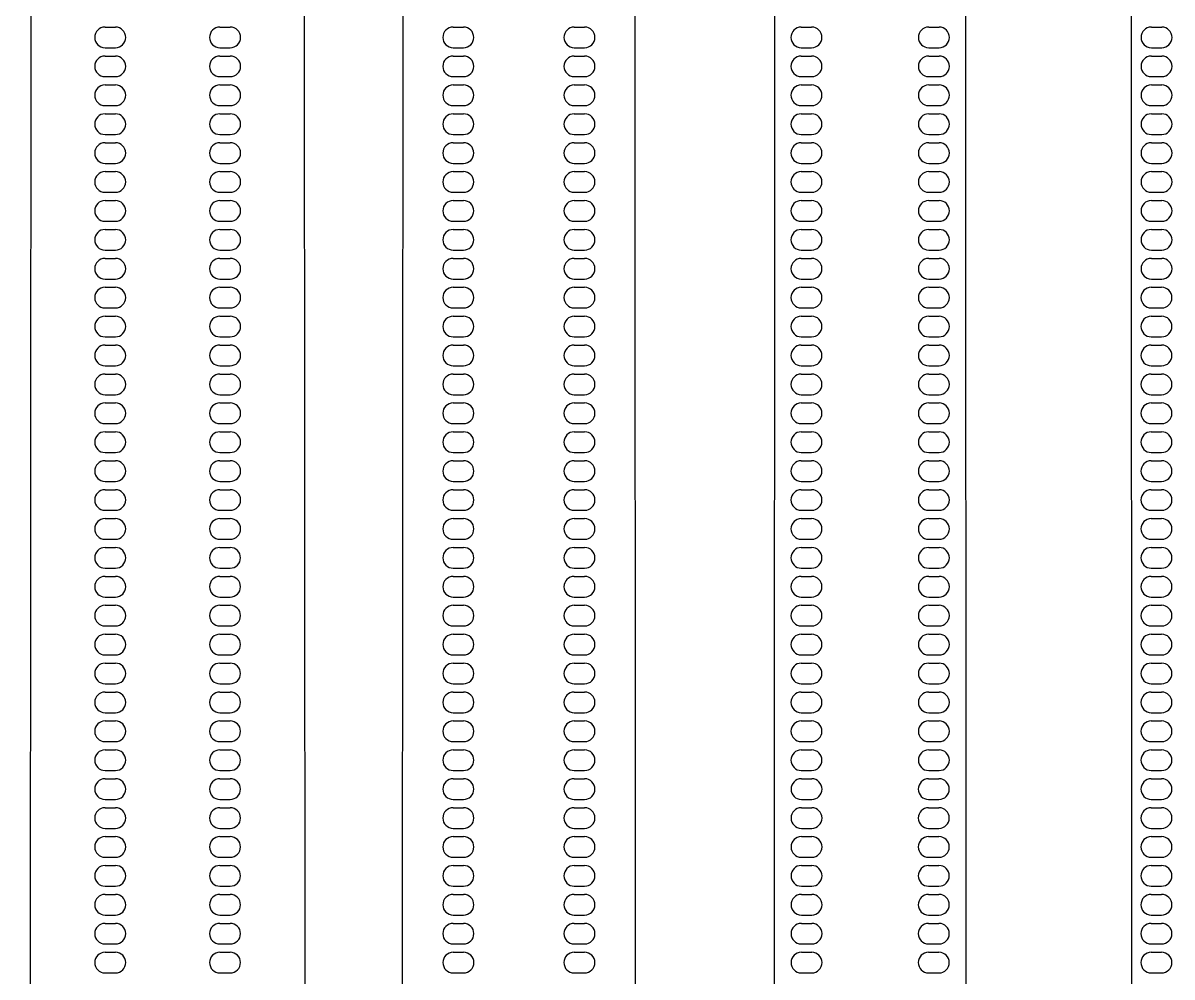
# Model space of a CAD drawing. Header units: millimetres. Extents: x -12.5 to 12.5, y -37.5 to 37.5.
# Drawn here: x -2.9 to -0.12, y 9.405 to 11.715 of the extents above; entities that cross this region are included whole.
import ezdxf

# ---------------------------------------------------------------- set-up
doc = ezdxf.new("R2010")
doc.units = ezdxf.units.MM

msp = doc.modelspace()

# ---------------------------------------------------------------- linework, layer by layer
at = {"color": 7, "linetype": 'Continuous'}
for p, q in [((-2.875, 24), (-2.9, -25)), ((-2.2, -25), (-2.225, 24)), ((-1.975, 24), (-2, -25)), ((-1.4, -25), (-1.425, 24)), ((-1.075, 24), (-1.1, -25)), ((-0.6, -25), (-0.625, 24)), ((-0.225, 24), (-0.2059, -13.45)), ((-2.7015, 11.705), (-2.6765, 11.705)), ((-2.4235, 11.705), (-2.3985, 11.705)), ((-1.8591, 11.705), (-1.8341, 11.705)), ((-1.5659, 11.705), (-1.5409, 11.705)), ((-1.0167, 11.705), (-0.9917, 11.705)), ((-0.7083, 11.705), (-0.6833, 11.705)), ((-0.1696, 11.705), (-0.1446, 11.705)), ((-2.7015, 11.655), (-2.6765, 11.655)), ((-2.4235, 11.655), (-2.3985, 11.655)), ((-1.8591, 11.655), (-1.8341, 11.655)), ((-1.5659, 11.655), (-1.5409, 11.655)), ((-1.0167, 11.655), (-0.9917, 11.655)), ((-0.7083, 11.655), (-0.6833, 11.655)), ((-0.1696, 11.655), (-0.1446, 11.655)), ((-2.7015, 11.635), (-2.6765, 11.635)), ((-2.4235, 11.635), (-2.3985, 11.635)), ((-1.8591, 11.635), (-1.8341, 11.635)), ((-1.5659, 11.635), (-1.5409, 11.635)), ((-1.0167, 11.635), (-0.9917, 11.635)), ((-0.7083, 11.635), (-0.6833, 11.635)), ((-0.1696, 11.635), (-0.1446, 11.635)), ((-2.7015, 11.585), (-2.6765, 11.585)), ((-2.4235, 11.585), (-2.3985, 11.585)), ((-1.8591, 11.585), (-1.8341, 11.585)), ((-1.5659, 11.585), (-1.5409, 11.585)), ((-1.0167, 11.585), (-0.9917, 11.585)), ((-0.7083, 11.585), (-0.6833, 11.585)), ((-0.1696, 11.585), (-0.1446, 11.585)), ((-2.7015, 11.565), (-2.6765, 11.565)), ((-2.4235, 11.565), (-2.3985, 11.565)), ((-1.8591, 11.565), (-1.8341, 11.565)), ((-1.5659, 11.565), (-1.5409, 11.565)), ((-1.0167, 11.565), (-0.9917, 11.565)), ((-0.7083, 11.565), (-0.6833, 11.565)), ((-0.1696, 11.565), (-0.1446, 11.565)), ((-2.7015, 11.515), (-2.6765, 11.515)), ((-2.4235, 11.515), (-2.3985, 11.515)), ((-1.8591, 11.515), (-1.8341, 11.515)), ((-1.5659, 11.515), (-1.5409, 11.515)), ((-1.0167, 11.515), (-0.9917, 11.515)), ((-0.7083, 11.515), (-0.6833, 11.515)), ((-0.1696, 11.515), (-0.1446, 11.515)), ((-2.7015, 11.495), (-2.6765, 11.495)), ((-2.4235, 11.495), (-2.3985, 11.495)), ((-1.8591, 11.495), (-1.8341, 11.495)), ((-1.5659, 11.495), (-1.5409, 11.495)), ((-1.0167, 11.495), (-0.9917, 11.495)), ((-0.7083, 11.495), (-0.6833, 11.495)), ((-0.1696, 11.495), (-0.1446, 11.495)), ((-2.7015, 11.445), (-2.6765, 11.445)), ((-2.4235, 11.445), (-2.3985, 11.445)), ((-1.8591, 11.445), (-1.8341, 11.445)), ((-1.5659, 11.445), (-1.5409, 11.445)), ((-1.0167, 11.445), (-0.9917, 11.445)), ((-0.7083, 11.445), (-0.6833, 11.445)), ((-0.1696, 11.445), (-0.1446, 11.445)), ((-2.7015, 11.425), (-2.6765, 11.425)), ((-2.4235, 11.425), (-2.3985, 11.425)), ((-1.8591, 11.425), (-1.8341, 11.425)), ((-1.5659, 11.425), (-1.5409, 11.425)), ((-1.0167, 11.425), (-0.9917, 11.425)), ((-0.7083, 11.425), (-0.6833, 11.425)), ((-0.1696, 11.425), (-0.1446, 11.425)), ((-2.7015, 11.375), (-2.6765, 11.375)), ((-2.4235, 11.375), (-2.3985, 11.375)), ((-1.8591, 11.375), (-1.8341, 11.375)), ((-1.5659, 11.375), (-1.5409, 11.375)), ((-1.0167, 11.375), (-0.9917, 11.375)), ((-0.7083, 11.375), (-0.6833, 11.375)), ((-0.1696, 11.375), (-0.1446, 11.375)), ((-2.7015, 11.355), (-2.6765, 11.355)), ((-2.4235, 11.355), (-2.3985, 11.355)), ((-1.8591, 11.355), (-1.8341, 11.355)), ((-1.5659, 11.355), (-1.5409, 11.355)), ((-1.0167, 11.355), (-0.9917, 11.355)), ((-0.7083, 11.355), (-0.6833, 11.355)), ((-0.1696, 11.355), (-0.1446, 11.355)), ((-2.7015, 11.305), (-2.6765, 11.305)), ((-2.4235, 11.305), (-2.3985, 11.305)), ((-1.8591, 11.305), (-1.8341, 11.305)), ((-1.5659, 11.305), (-1.5409, 11.305)), ((-1.0167, 11.305), (-0.9917, 11.305)), ((-0.7083, 11.305), (-0.6833, 11.305)), ((-0.1696, 11.305), (-0.1446, 11.305)), ((-2.7015, 11.285), (-2.6765, 11.285)), ((-2.4235, 11.285), (-2.3985, 11.285)), ((-1.8591, 11.285), (-1.8341, 11.285)), ((-1.5659, 11.285), (-1.5409, 11.285)), ((-1.0167, 11.285), (-0.9917, 11.285)), ((-0.7083, 11.285), (-0.6833, 11.285)), ((-0.1696, 11.285), (-0.1446, 11.285)), ((-2.7015, 11.235), (-2.6765, 11.235)), ((-2.4235, 11.235), (-2.3985, 11.235)), ((-1.8591, 11.235), (-1.8341, 11.235)), ((-1.5659, 11.235), (-1.5409, 11.235)), ((-1.0167, 11.235), (-0.9917, 11.235)), ((-0.7083, 11.235), (-0.6833, 11.235)), ((-0.1696, 11.235), (-0.1446, 11.235)), ((-2.7015, 11.215), (-2.6765, 11.215)), ((-2.4235, 11.215), (-2.3985, 11.215)), ((-1.8591, 11.215), (-1.8341, 11.215)), ((-1.5659, 11.215), (-1.5409, 11.215)), ((-1.0167, 11.215), (-0.9917, 11.215)), ((-0.7083, 11.215), (-0.6833, 11.215)), ((-0.1696, 11.215), (-0.1446, 11.215)), ((-2.7015, 11.165), (-2.6765, 11.165)), ((-2.4235, 11.165), (-2.3985, 11.165)), ((-1.8591, 11.165), (-1.8341, 11.165)), ((-1.5659, 11.165), (-1.5409, 11.165)), ((-1.0167, 11.165), (-0.9917, 11.165)), ((-0.7083, 11.165), (-0.6833, 11.165)), ((-0.1696, 11.165), (-0.1446, 11.165)), ((-2.7015, 11.145), (-2.6765, 11.145)), ((-2.4235, 11.145), (-2.3985, 11.145)), ((-1.8591, 11.145), (-1.8341, 11.145)), ((-1.5659, 11.145), (-1.5409, 11.145)), ((-1.0166, 11.145), (-0.9916, 11.145)), ((-0.7084, 11.145), (-0.6834, 11.145)), ((-0.1696, 11.145), (-0.1446, 11.145)), ((-2.7015, 11.095), (-2.6765, 11.095)), ((-2.4235, 11.095), (-2.3985, 11.095)), ((-1.8591, 11.095), (-1.8341, 11.095)), ((-1.5659, 11.095), (-1.5409, 11.095)), ((-1.0166, 11.095), (-0.9916, 11.095)), ((-0.7084, 11.095), (-0.6834, 11.095)), ((-0.1696, 11.095), (-0.1446, 11.095)), ((-2.7015, 11.075), (-2.6765, 11.075)), ((-2.4235, 11.075), (-2.3985, 11.075)), ((-1.8591, 11.075), (-1.8341, 11.075)), ((-1.5659, 11.075), (-1.5409, 11.075)), ((-1.0166, 11.075), (-0.9916, 11.075)), ((-0.7084, 11.075), (-0.6834, 11.075)), ((-0.1697, 11.075), (-0.1447, 11.075)), ((-2.7015, 11.025), (-2.6765, 11.025)), ((-2.4235, 11.025), (-2.3985, 11.025)), ((-1.8591, 11.025), (-1.8341, 11.025)), ((-1.5659, 11.025), (-1.5409, 11.025)), ((-1.0166, 11.025), (-0.9916, 11.025)), ((-0.7084, 11.025), (-0.6834, 11.025)), ((-0.1697, 11.025), (-0.1447, 11.025)), ((-2.7015, 11.005), (-2.6765, 11.005)), ((-2.4235, 11.005), (-2.3985, 11.005)), ((-1.8591, 11.005), (-1.8341, 11.005)), ((-1.5659, 11.005), (-1.5409, 11.005)), ((-1.0166, 11.005), (-0.9916, 11.005)), ((-0.7084, 11.005), (-0.6834, 11.005)), ((-0.1697, 11.005), (-0.1447, 11.005)), ((-2.7015, 10.955), (-2.6765, 10.955)), ((-2.4235, 10.955), (-2.3985, 10.955)), ((-1.8591, 10.955), (-1.8341, 10.955)), ((-1.5659, 10.955), (-1.5409, 10.955)), ((-1.0166, 10.955), (-0.9916, 10.955)), ((-0.7084, 10.955), (-0.6834, 10.955)), ((-0.1697, 10.955), (-0.1447, 10.955)), ((-2.7015, 10.935), (-2.6765, 10.935)), ((-2.4235, 10.935), (-2.3985, 10.935)), ((-1.8591, 10.935), (-1.8341, 10.935)), ((-1.5659, 10.935), (-1.5409, 10.935)), ((-1.0166, 10.935), (-0.9916, 10.935)), ((-0.7084, 10.935), (-0.6834, 10.935)), ((-0.1697, 10.935), (-0.1447, 10.935)), ((-2.7015, 10.885), (-2.6765, 10.885)), ((-2.4235, 10.885), (-2.3985, 10.885)), ((-1.8591, 10.885), (-1.8341, 10.885)), ((-1.5659, 10.885), (-1.5409, 10.885)), ((-1.0166, 10.885), (-0.9916, 10.885)), ((-0.7084, 10.885), (-0.6834, 10.885)), ((-0.1697, 10.885), (-0.1447, 10.885)), ((-2.7015, 10.865), (-2.6765, 10.865)), ((-2.4235, 10.865), (-2.3985, 10.865)), ((-1.8591, 10.865), (-1.8341, 10.865)), ((-1.5659, 10.865), (-1.5409, 10.865)), ((-1.0166, 10.865), (-0.9916, 10.865)), ((-0.7084, 10.865), (-0.6834, 10.865)), ((-0.1697, 10.865), (-0.1447, 10.865)), ((-2.7015, 10.815), (-2.6765, 10.815)), ((-2.7015, 10.795), (-2.6765, 10.795)), ((-2.4235, 10.815), (-2.3985, 10.815)), ((-2.4235, 10.795), (-2.3985, 10.795)), ((-1.8591, 10.815), (-1.8341, 10.815)), ((-1.859, 10.795), (-1.834, 10.795)), ((-1.566, 10.795), (-1.541, 10.795)), ((-1.5659, 10.815), (-1.5409, 10.815)), ((-1.0166, 10.815), (-0.9916, 10.815)), ((-1.0166, 10.795), (-0.9916, 10.795)), ((-0.7084, 10.815), (-0.6834, 10.815)), ((-0.7084, 10.795), (-0.6834, 10.795)), ((-0.1697, 10.815), (-0.1447, 10.815)), ((-0.1697, 10.795), (-0.1447, 10.795)), ((-2.7015, 10.745), (-2.6765, 10.745)), ((-2.4235, 10.745), (-2.3985, 10.745)), ((-1.859, 10.745), (-1.834, 10.745)), ((-1.566, 10.745), (-1.541, 10.745)), ((-1.0166, 10.745), (-0.9916, 10.745)), ((-0.7084, 10.745), (-0.6834, 10.745)), ((-0.1697, 10.745), (-0.1447, 10.745)), ((-2.7015, 10.725), (-2.6765, 10.725)), ((-2.4235, 10.725), (-2.3985, 10.725)), ((-1.859, 10.725), (-1.834, 10.725)), ((-1.566, 10.725), (-1.541, 10.725)), ((-1.0166, 10.725), (-0.9916, 10.725)), ((-0.7084, 10.725), (-0.6834, 10.725)), ((-0.1697, 10.725), (-0.1447, 10.725)), ((-2.7015, 10.675), (-2.6765, 10.675)), ((-2.7015, 10.655), (-2.6765, 10.655)), ((-2.4235, 10.675), (-2.3985, 10.675)), ((-2.4235, 10.655), (-2.3985, 10.655)), ((-1.859, 10.675), (-1.834, 10.675)), ((-1.859, 10.655), (-1.834, 10.655)), ((-1.566, 10.675), (-1.541, 10.675)), ((-1.566, 10.655), (-1.541, 10.655)), ((-1.0166, 10.675), (-0.9916, 10.675)), ((-1.0166, 10.655), (-0.9916, 10.655)), ((-0.7084, 10.675), (-0.6834, 10.675)), ((-0.7084, 10.655), (-0.6834, 10.655)), ((-0.1697, 10.675), (-0.1447, 10.675)), ((-0.1697, 10.655), (-0.1447, 10.655)), ((-2.7015, 10.605), (-2.6765, 10.605)), ((-2.4235, 10.605), (-2.3985, 10.605)), ((-1.859, 10.605), (-1.834, 10.605)), ((-1.566, 10.605), (-1.541, 10.605)), ((-1.0166, 10.605), (-0.9916, 10.605)), ((-0.7084, 10.605), (-0.6834, 10.605)), ((-0.1697, 10.605), (-0.1447, 10.605)), ((-2.7015, 10.585), (-2.6765, 10.585)), ((-2.4235, 10.585), (-2.3985, 10.585)), ((-1.859, 10.585), (-1.834, 10.585)), ((-1.566, 10.585), (-1.541, 10.585)), ((-1.0166, 10.585), (-0.9916, 10.585)), ((-0.7084, 10.585), (-0.6834, 10.585)), ((-0.1697, 10.585), (-0.1447, 10.585)), ((-2.7015, 10.535), (-2.6765, 10.535)), ((-2.7015, 10.515), (-2.6765, 10.515)), ((-2.4235, 10.535), (-2.3985, 10.535)), ((-2.4235, 10.515), (-2.3985, 10.515)), ((-1.859, 10.535), (-1.834, 10.535)), ((-1.859, 10.515), (-1.834, 10.515)), ((-1.566, 10.535), (-1.541, 10.535)), ((-1.566, 10.515), (-1.541, 10.515)), ((-1.0166, 10.535), (-0.9916, 10.535)), ((-1.0166, 10.515), (-0.9916, 10.515)), ((-0.7084, 10.535), (-0.6834, 10.535)), ((-0.7084, 10.515), (-0.6834, 10.515)), ((-0.1697, 10.535), (-0.1447, 10.535)), ((-0.1697, 10.515), (-0.1447, 10.515)), ((-2.7015, 10.465), (-2.6765, 10.465)), ((-2.4235, 10.465), (-2.3985, 10.465)), ((-1.859, 10.465), (-1.834, 10.465)), ((-1.566, 10.465), (-1.541, 10.465)), ((-1.0166, 10.465), (-0.9916, 10.465)), ((-0.7084, 10.465), (-0.6834, 10.465)), ((-0.1697, 10.465), (-0.1447, 10.465)), ((-2.7014, 10.445), (-2.6764, 10.445)), ((-2.4236, 10.445), (-2.3986, 10.445)), ((-1.859, 10.445), (-1.834, 10.445)), ((-1.566, 10.445), (-1.541, 10.445)), ((-1.0166, 10.445), (-0.9916, 10.445)), ((-0.7084, 10.445), (-0.6834, 10.445)), ((-0.1697, 10.445), (-0.1447, 10.445)), ((-2.7014, 10.395), (-2.6764, 10.395)), ((-2.7014, 10.375), (-2.6764, 10.375)), ((-2.4236, 10.395), (-2.3986, 10.395)), ((-2.4236, 10.375), (-2.3986, 10.375)), ((-1.859, 10.395), (-1.834, 10.395)), ((-1.859, 10.375), (-1.834, 10.375)), ((-1.566, 10.395), (-1.541, 10.395)), ((-1.566, 10.375), (-1.541, 10.375)), ((-1.0166, 10.395), (-0.9916, 10.395)), ((-1.0166, 10.375), (-0.9916, 10.375)), ((-0.7084, 10.395), (-0.6834, 10.395)), ((-0.7084, 10.375), (-0.6834, 10.375)), ((-0.1698, 10.375), (-0.1448, 10.375)), ((-0.1697, 10.395), (-0.1447, 10.395)), ((-2.7014, 10.325), (-2.6764, 10.325)), ((-2.4236, 10.325), (-2.3986, 10.325)), ((-1.859, 10.325), (-1.834, 10.325)), ((-1.566, 10.325), (-1.541, 10.325)), ((-1.0166, 10.325), (-0.9916, 10.325)), ((-0.7084, 10.325), (-0.6834, 10.325)), ((-0.1698, 10.325), (-0.1448, 10.325)), ((-2.7014, 10.305), (-2.6764, 10.305)), ((-2.4236, 10.305), (-2.3986, 10.305)), ((-1.859, 10.305), (-1.834, 10.305)), ((-1.566, 10.305), (-1.541, 10.305)), ((-1.0166, 10.305), (-0.9916, 10.305)), ((-0.7084, 10.305), (-0.6834, 10.305)), ((-0.1698, 10.305), (-0.1448, 10.305)), ((-2.7014, 10.255), (-2.6764, 10.255)), ((-2.7014, 10.235), (-2.6764, 10.235)), ((-2.4236, 10.255), (-2.3986, 10.255)), ((-2.4236, 10.235), (-2.3986, 10.235)), ((-1.859, 10.255), (-1.834, 10.255)), ((-1.859, 10.235), (-1.834, 10.235)), ((-1.566, 10.255), (-1.541, 10.255)), ((-1.566, 10.235), (-1.541, 10.235)), ((-1.0166, 10.255), (-0.9916, 10.255)), ((-1.0166, 10.235), (-0.9916, 10.235)), ((-0.7084, 10.255), (-0.6834, 10.255)), ((-0.7084, 10.235), (-0.6834, 10.235)), ((-0.1698, 10.255), (-0.1448, 10.255)), ((-0.1698, 10.235), (-0.1448, 10.235)), ((-2.7014, 10.185), (-2.6764, 10.185)), ((-2.4236, 10.185), (-2.3986, 10.185)), ((-1.859, 10.185), (-1.834, 10.185)), ((-1.566, 10.185), (-1.541, 10.185)), ((-1.0166, 10.185), (-0.9916, 10.185)), ((-0.7084, 10.185), (-0.6834, 10.185)), ((-0.1698, 10.185), (-0.1448, 10.185)), ((-2.7014, 10.165), (-2.6764, 10.165)), ((-2.4236, 10.165), (-2.3986, 10.165)), ((-1.859, 10.165), (-1.834, 10.165)), ((-1.566, 10.165), (-1.541, 10.165)), ((-1.0166, 10.165), (-0.9916, 10.165)), ((-0.7084, 10.165), (-0.6834, 10.165)), ((-0.1698, 10.165), (-0.1448, 10.165)), ((-2.7014, 10.115), (-2.6764, 10.115)), ((-2.7014, 10.095), (-2.6764, 10.095)), ((-2.4236, 10.115), (-2.3986, 10.115)), ((-2.4236, 10.095), (-2.3986, 10.095)), ((-1.859, 10.115), (-1.834, 10.115)), ((-1.859, 10.095), (-1.834, 10.095)), ((-1.566, 10.115), (-1.541, 10.115)), ((-1.566, 10.095), (-1.541, 10.095)), ((-1.0166, 10.115), (-0.9916, 10.115)), ((-1.0166, 10.095), (-0.9916, 10.095)), ((-0.7084, 10.115), (-0.6834, 10.115)), ((-0.7084, 10.095), (-0.6834, 10.095)), ((-0.1698, 10.115), (-0.1448, 10.115)), ((-0.1698, 10.095), (-0.1448, 10.095)), ((-2.7014, 10.045), (-2.6764, 10.045)), ((-2.4236, 10.045), (-2.3986, 10.045)), ((-1.859, 10.045), (-1.834, 10.045)), ((-1.566, 10.045), (-1.541, 10.045)), ((-1.0166, 10.045), (-0.9916, 10.045)), ((-0.7084, 10.045), (-0.6834, 10.045)), ((-0.1698, 10.045), (-0.1448, 10.045)), ((-2.7014, 10.025), (-2.6764, 10.025)), ((-2.4236, 10.025), (-2.3986, 10.025)), ((-1.859, 10.025), (-1.834, 10.025)), ((-1.566, 10.025), (-1.541, 10.025)), ((-1.0166, 10.025), (-0.9916, 10.025)), ((-0.7084, 10.025), (-0.6834, 10.025)), ((-0.1698, 10.025), (-0.1448, 10.025)), ((-2.7014, 9.975), (-2.6764, 9.975)), ((-2.7014, 9.955), (-2.6764, 9.955)), ((-2.4236, 9.975), (-2.3986, 9.975)), ((-2.4236, 9.955), (-2.3986, 9.955)), ((-1.859, 9.975), (-1.834, 9.975)), ((-1.859, 9.955), (-1.834, 9.955)), ((-1.566, 9.975), (-1.541, 9.975)), ((-1.566, 9.955), (-1.541, 9.955)), ((-1.0166, 9.975), (-0.9916, 9.975)), ((-1.0166, 9.955), (-0.9916, 9.955)), ((-0.7084, 9.975), (-0.6834, 9.975)), ((-0.7084, 9.955), (-0.6834, 9.955)), ((-0.1698, 9.975), (-0.1448, 9.975)), ((-0.1698, 9.955), (-0.1448, 9.955)), ((-2.7014, 9.905), (-2.6764, 9.905)), ((-2.4236, 9.905), (-2.3986, 9.905)), ((-1.859, 9.905), (-1.834, 9.905)), ((-1.566, 9.905), (-1.541, 9.905)), ((-1.0166, 9.905), (-0.9916, 9.905)), ((-0.7084, 9.905), (-0.6834, 9.905)), ((-0.1698, 9.905), (-0.1448, 9.905)), ((-2.7014, 9.885), (-2.6764, 9.885)), ((-2.4236, 9.885), (-2.3986, 9.885)), ((-1.859, 9.885), (-1.834, 9.885)), ((-1.566, 9.885), (-1.541, 9.885)), ((-1.0165, 9.885), (-0.9915, 9.885)), ((-0.7085, 9.885), (-0.6835, 9.885)), ((-0.1698, 9.885), (-0.1448, 9.885)), ((-2.7014, 9.835), (-2.6764, 9.835)), ((-2.7014, 9.815), (-2.6764, 9.815)), ((-2.4236, 9.835), (-2.3986, 9.835)), ((-2.4236, 9.815), (-2.3986, 9.815)), ((-1.859, 9.835), (-1.834, 9.835)), ((-1.859, 9.815), (-1.834, 9.815)), ((-1.566, 9.835), (-1.541, 9.835)), ((-1.566, 9.815), (-1.541, 9.815)), ((-1.0165, 9.835), (-0.9915, 9.835)), ((-1.0165, 9.815), (-0.9915, 9.815)), ((-0.7085, 9.835), (-0.6835, 9.835)), ((-0.7085, 9.815), (-0.6835, 9.815)), ((-0.1698, 9.835), (-0.1448, 9.835)), ((-0.1698, 9.815), (-0.1448, 9.815)), ((-2.7014, 9.765), (-2.6764, 9.765)), ((-2.4236, 9.765), (-2.3986, 9.765)), ((-1.859, 9.765), (-1.834, 9.765)), ((-1.566, 9.765), (-1.541, 9.765)), ((-1.0165, 9.765), (-0.9915, 9.765)), ((-0.7085, 9.765), (-0.6835, 9.765)), ((-0.1698, 9.765), (-0.1448, 9.765)), ((-2.7014, 9.745), (-2.6764, 9.745)), ((-2.4236, 9.745), (-2.3986, 9.745)), ((-1.859, 9.745), (-1.834, 9.745)), ((-1.566, 9.745), (-1.541, 9.745)), ((-1.0165, 9.745), (-0.9915, 9.745)), ((-0.7085, 9.745), (-0.6835, 9.745)), ((-0.1698, 9.745), (-0.1448, 9.745)), ((-2.7014, 9.695), (-2.6764, 9.695)), ((-2.4236, 9.695), (-2.3986, 9.695)), ((-1.859, 9.695), (-1.834, 9.695)), ((-1.566, 9.695), (-1.541, 9.695)), ((-1.0165, 9.695), (-0.9915, 9.695)), ((-0.7085, 9.695), (-0.6835, 9.695)), ((-0.1698, 9.695), (-0.1448, 9.695)), ((-2.7014, 9.675), (-2.6764, 9.675)), ((-2.4236, 9.675), (-2.3986, 9.675)), ((-1.859, 9.675), (-1.834, 9.675)), ((-1.566, 9.675), (-1.541, 9.675)), ((-1.0165, 9.675), (-0.9915, 9.675)), ((-0.7085, 9.675), (-0.6835, 9.675)), ((-0.1699, 9.675), (-0.1449, 9.675)), ((-2.7014, 9.625), (-2.6764, 9.625)), ((-2.4236, 9.625), (-2.3986, 9.625)), ((-1.859, 9.625), (-1.834, 9.625)), ((-1.566, 9.625), (-1.541, 9.625)), ((-1.0165, 9.625), (-0.9915, 9.625)), ((-0.7085, 9.625), (-0.6835, 9.625)), ((-0.1699, 9.625), (-0.1449, 9.625)), ((-2.7014, 9.605), (-2.6764, 9.605)), ((-2.4236, 9.605), (-2.3986, 9.605)), ((-1.859, 9.605), (-1.834, 9.605)), ((-1.566, 9.605), (-1.541, 9.605)), ((-1.0165, 9.605), (-0.9915, 9.605)), ((-0.7085, 9.605), (-0.6835, 9.605)), ((-0.1699, 9.605), (-0.1449, 9.605)), ((-2.7014, 9.555), (-2.6764, 9.555)), ((-2.4236, 9.555), (-2.3986, 9.555)), ((-1.859, 9.555), (-1.834, 9.555)), ((-1.566, 9.555), (-1.541, 9.555)), ((-1.0165, 9.555), (-0.9915, 9.555)), ((-0.7085, 9.555), (-0.6835, 9.555)), ((-0.1699, 9.555), (-0.1449, 9.555)), ((-2.7014, 9.535), (-2.6764, 9.535)), ((-2.4236, 9.535), (-2.3986, 9.535)), ((-1.859, 9.535), (-1.834, 9.535)), ((-1.566, 9.535), (-1.541, 9.535)), ((-1.0165, 9.535), (-0.9915, 9.535)), ((-0.7085, 9.535), (-0.6835, 9.535)), ((-0.1699, 9.535), (-0.1449, 9.535)), ((-2.7014, 9.485), (-2.6764, 9.485)), ((-2.4236, 9.485), (-2.3986, 9.485)), ((-1.859, 9.485), (-1.834, 9.485)), ((-1.566, 9.485), (-1.541, 9.485)), ((-1.0165, 9.485), (-0.9915, 9.485)), ((-0.7085, 9.485), (-0.6835, 9.485)), ((-0.1699, 9.485), (-0.1449, 9.485)), ((-2.7014, 9.465), (-2.6764, 9.465)), ((-2.4236, 9.465), (-2.3986, 9.465)), ((-1.8589, 9.465), (-1.8339, 9.465)), ((-1.5661, 9.465), (-1.5411, 9.465)), ((-1.0165, 9.465), (-0.9915, 9.465)), ((-0.7085, 9.465), (-0.6835, 9.465)), ((-0.1699, 9.465), (-0.1449, 9.465)), ((-2.7014, 9.415), (-2.6764, 9.415)), ((-2.4236, 9.415), (-2.3986, 9.415)), ((-1.8589, 9.415), (-1.8339, 9.415)), ((-1.5661, 9.415), (-1.5411, 9.415)), ((-1.0165, 9.415), (-0.9915, 9.415)), ((-0.7085, 9.415), (-0.6835, 9.415)), ((-0.1699, 9.415), (-0.1449, 9.415))]:
    msp.add_line(p, q, dxfattribs=at)
for centre, start, end in [((-2.7015, 11.68), 90, 270), ((-2.6765, 11.68), 270, 90), ((-2.4235, 11.68), 90, 270), ((-2.3985, 11.68), 270, 90), ((-1.8591, 11.68), 90, 270), ((-1.8341, 11.68), 270, 90), ((-1.5659, 11.68), 90, 270), ((-1.5409, 11.68), 270, 90), ((-1.0167, 11.68), 90, 270), ((-0.9917, 11.68), 270, 90), ((-0.7083, 11.68), 90, 270), ((-0.6833, 11.68), 270, 90), ((-0.1696, 11.68), 90, 270), ((-0.1446, 11.68), 270, 90), ((-2.7015, 11.61), 90, 270), ((-2.6765, 11.61), 270, 90), ((-2.4235, 11.61), 90, 270), ((-2.3985, 11.61), 270, 90), ((-1.8591, 11.61), 90, 270), ((-1.8341, 11.61), 270, 90), ((-1.5659, 11.61), 90, 270), ((-1.5409, 11.61), 270, 90), ((-1.0167, 11.61), 90, 270), ((-0.9917, 11.61), 270, 90), ((-0.7083, 11.61), 90, 270), ((-0.6833, 11.61), 270, 90), ((-0.1696, 11.61), 90, 270), ((-0.1446, 11.61), 270, 90), ((-2.7015, 11.54), 90, 270), ((-2.6765, 11.54), 270, 90), ((-2.4235, 11.54), 90, 270), ((-2.3985, 11.54), 270, 90), ((-1.8591, 11.54), 90, 270), ((-1.8341, 11.54), 270, 90), ((-1.5659, 11.54), 90, 270), ((-1.5409, 11.54), 270, 90), ((-1.0167, 11.54), 90, 270), ((-0.9917, 11.54), 270, 90), ((-0.7083, 11.54), 90, 270), ((-0.6833, 11.54), 270, 90), ((-0.1696, 11.54), 90, 270), ((-0.1446, 11.54), 270, 90), ((-2.7015, 11.47), 90, 270), ((-2.6765, 11.47), 270, 90), ((-2.4235, 11.47), 90, 270), ((-2.3985, 11.47), 270, 90), ((-1.8591, 11.47), 90, 270), ((-1.8341, 11.47), 270, 90), ((-1.5659, 11.47), 90, 270), ((-1.5409, 11.47), 270, 90), ((-1.0167, 11.47), 90, 270), ((-0.9917, 11.47), 270, 90), ((-0.7083, 11.47), 90, 270), ((-0.6833, 11.47), 270, 90), ((-0.1696, 11.47), 90, 270), ((-0.1446, 11.47), 270, 90), ((-2.7015, 11.4), 90, 270), ((-2.6765, 11.4), 270, 90), ((-2.4235, 11.4), 90, 270), ((-2.3985, 11.4), 270, 90), ((-1.8591, 11.4), 90, 270), ((-1.8341, 11.4), 270, 90), ((-1.5659, 11.4), 90, 270), ((-1.5409, 11.4), 270, 90), ((-1.0167, 11.4), 90, 270), ((-0.9917, 11.4), 270, 90), ((-0.7083, 11.4), 90, 270), ((-0.6833, 11.4), 270, 90), ((-0.1696, 11.4), 90, 270), ((-0.1446, 11.4), 270, 90), ((-2.7015, 11.33), 90, 270), ((-2.6765, 11.33), 270, 90), ((-2.4235, 11.33), 90, 270), ((-2.3985, 11.33), 270, 90), ((-1.8591, 11.33), 90, 270), ((-1.8341, 11.33), 270, 90), ((-1.5659, 11.33), 90, 270), ((-1.5409, 11.33), 270, 90), ((-1.0167, 11.33), 90, 270), ((-0.9917, 11.33), 270, 90), ((-0.7083, 11.33), 90, 270), ((-0.6833, 11.33), 270, 90), ((-0.1696, 11.33), 90, 270), ((-0.1446, 11.33), 270, 90), ((-2.7015, 11.26), 90, 270), ((-2.6765, 11.26), 270, 90), ((-2.4235, 11.26), 90, 270), ((-2.3985, 11.26), 270, 90), ((-1.8591, 11.26), 90, 270), ((-1.8341, 11.26), 270, 90), ((-1.5659, 11.26), 90, 270), ((-1.5409, 11.26), 270, 90), ((-1.0167, 11.26), 90, 270), ((-0.9917, 11.26), 270, 90), ((-0.7083, 11.26), 90, 270), ((-0.6833, 11.26), 270, 90), ((-0.1696, 11.26), 90, 270), ((-0.1446, 11.26), 270, 90), ((-2.7015, 11.19), 90, 270), ((-2.6765, 11.19), 270, 90), ((-2.4235, 11.19), 90, 270), ((-2.3985, 11.19), 270, 90), ((-1.8591, 11.19), 90, 270), ((-1.8341, 11.19), 270, 90), ((-1.5659, 11.19), 90, 270), ((-1.5409, 11.19), 270, 90), ((-1.0167, 11.19), 90, 270), ((-0.9917, 11.19), 270, 90), ((-0.7083, 11.19), 90, 270), ((-0.6833, 11.19), 270, 90), ((-0.1696, 11.19), 90, 270), ((-0.1446, 11.19), 270, 90), ((-2.7015, 11.12), 90, 270), ((-2.6765, 11.12), 270, 90), ((-2.4235, 11.12), 90, 270), ((-2.3985, 11.12), 270, 90), ((-1.8591, 11.12), 90, 270), ((-1.8341, 11.12), 270, 90), ((-1.5659, 11.12), 90, 270), ((-1.5409, 11.12), 270, 90), ((-1.0166, 11.12), 90, 270), ((-0.9916, 11.12), 270, 90), ((-0.7084, 11.12), 90, 270), ((-0.6834, 11.12), 270, 90), ((-0.1696, 11.12), 90, 270), ((-0.1446, 11.12), 270, 90), ((-2.7015, 11.05), 90, 270), ((-2.6765, 11.05), 270, 90), ((-2.4235, 11.05), 90, 270), ((-2.3985, 11.05), 270, 90), ((-1.8591, 11.05), 90, 270), ((-1.8341, 11.05), 270, 90), ((-1.5659, 11.05), 90, 270), ((-1.5409, 11.05), 270, 90), ((-1.0166, 11.05), 90, 270), ((-0.9916, 11.05), 270, 90), ((-0.7084, 11.05), 90, 270), ((-0.6834, 11.05), 270, 90), ((-0.1697, 11.05), 90, 270), ((-0.1447, 11.05), 270, 90), ((-2.7015, 10.98), 90, 270), ((-2.6765, 10.98), 270, 90), ((-2.4235, 10.98), 90, 270), ((-2.3985, 10.98), 270, 90), ((-1.8591, 10.98), 90, 270), ((-1.8341, 10.98), 270, 90), ((-1.5659, 10.98), 90, 270), ((-1.5409, 10.98), 270, 90), ((-1.0166, 10.98), 90, 270), ((-0.9916, 10.98), 270, 90), ((-0.7084, 10.98), 90, 270), ((-0.6834, 10.98), 270, 90), ((-0.1697, 10.98), 90, 270), ((-0.1447, 10.98), 270, 90), ((-2.7015, 10.91), 90, 270), ((-2.6765, 10.91), 270, 90), ((-2.4235, 10.91), 90, 270), ((-2.3985, 10.91), 270, 90), ((-1.8591, 10.91), 90, 270), ((-1.8341, 10.91), 270, 90), ((-1.5659, 10.91), 90, 270), ((-1.5409, 10.91), 270, 90), ((-1.0166, 10.91), 90, 270), ((-0.9916, 10.91), 270, 90), ((-0.7084, 10.91), 90, 270), ((-0.6834, 10.91), 270, 90), ((-0.1697, 10.91), 90, 270), ((-0.1447, 10.91), 270, 90), ((-2.7015, 10.84), 90, 270), ((-2.6765, 10.84), 270, 90), ((-2.4235, 10.84), 90, 270), ((-2.3985, 10.84), 270, 90), ((-1.8591, 10.84), 90, 270), ((-1.8341, 10.84), 270, 90), ((-1.5659, 10.84), 90, 270), ((-1.5409, 10.84), 270, 90), ((-1.0166, 10.84), 90, 270), ((-0.9916, 10.84), 270, 90), ((-0.7084, 10.84), 90, 270), ((-0.6834, 10.84), 270, 90), ((-0.1697, 10.84), 90, 270), ((-0.1447, 10.84), 270, 90), ((-2.7015, 10.77), 90, 270), ((-2.6765, 10.77), 270, 90), ((-2.4235, 10.77), 90, 270), ((-2.3985, 10.77), 270, 90), ((-1.859, 10.77), 90, 270), ((-1.834, 10.77), 270, 90), ((-1.566, 10.77), 90, 270), ((-1.541, 10.77), 270, 90), ((-1.0166, 10.77), 90, 270), ((-0.9916, 10.77), 270, 90), ((-0.7084, 10.77), 90, 270), ((-0.6834, 10.77), 270, 90), ((-0.1697, 10.77), 90, 270), ((-0.1447, 10.77), 270, 90), ((-2.7015, 10.7), 90, 270), ((-2.6765, 10.7), 270, 90), ((-2.4235, 10.7), 90, 270), ((-2.3985, 10.7), 270, 90), ((-1.859, 10.7), 90, 270), ((-1.834, 10.7), 270, 90), ((-1.566, 10.7), 90, 270), ((-1.541, 10.7), 270, 90), ((-1.0166, 10.7), 90, 270), ((-0.9916, 10.7), 270, 90), ((-0.7084, 10.7), 90, 270), ((-0.6834, 10.7), 270, 90), ((-0.1697, 10.7), 90, 270), ((-0.1447, 10.7), 270, 90), ((-2.7015, 10.63), 90, 270), ((-2.6765, 10.63), 270, 90), ((-2.4235, 10.63), 90, 270), ((-2.3985, 10.63), 270, 90), ((-1.859, 10.63), 90, 270), ((-1.834, 10.63), 270, 90), ((-1.566, 10.63), 90, 270), ((-1.541, 10.63), 270, 90), ((-1.0166, 10.63), 90, 270), ((-0.9916, 10.63), 270, 90), ((-0.7084, 10.63), 90, 270), ((-0.6834, 10.63), 270, 90), ((-0.1697, 10.63), 90, 270), ((-0.1447, 10.63), 270, 90), ((-2.7015, 10.56), 90, 270), ((-2.6765, 10.56), 270, 90), ((-2.4235, 10.56), 90, 270), ((-2.3985, 10.56), 270, 90), ((-1.859, 10.56), 90, 270), ((-1.834, 10.56), 270, 90), ((-1.566, 10.56), 90, 270), ((-1.541, 10.56), 270, 90), ((-1.0166, 10.56), 90, 270), ((-0.9916, 10.56), 270, 90), ((-0.7084, 10.56), 90, 270), ((-0.6834, 10.56), 270, 90), ((-0.1697, 10.56), 90, 270), ((-0.1447, 10.56), 270, 90), ((-2.7015, 10.49), 90, 270), ((-2.6765, 10.49), 270, 90), ((-2.4235, 10.49), 90, 270), ((-2.3985, 10.49), 270, 90), ((-1.859, 10.49), 90, 270), ((-1.834, 10.49), 270, 90), ((-1.566, 10.49), 90, 270), ((-1.541, 10.49), 270, 90), ((-1.0166, 10.49), 90, 270), ((-0.9916, 10.49), 270, 90), ((-0.7084, 10.49), 90, 270), ((-0.6834, 10.49), 270, 90), ((-0.1697, 10.49), 90, 270), ((-0.1447, 10.49), 270, 90), ((-2.7014, 10.42), 90, 270), ((-2.6764, 10.42), 270, 90), ((-2.4236, 10.42), 90, 270), ((-2.3986, 10.42), 270, 90), ((-1.859, 10.42), 90, 270), ((-1.834, 10.42), 270, 90), ((-1.566, 10.42), 90, 270), ((-1.541, 10.42), 270, 90), ((-1.0166, 10.42), 90, 270), ((-0.9916, 10.42), 270, 90), ((-0.7084, 10.42), 90, 270), ((-0.6834, 10.42), 270, 90), ((-0.1697, 10.42), 90, 270), ((-0.1447, 10.42), 270, 90), ((-2.7014, 10.35), 90, 270), ((-2.6764, 10.35), 270, 90), ((-2.4236, 10.35), 90, 270), ((-2.3986, 10.35), 270, 90), ((-1.859, 10.35), 90, 270), ((-1.834, 10.35), 270, 90), ((-1.566, 10.35), 90, 270), ((-1.541, 10.35), 270, 90), ((-1.0166, 10.35), 90, 270), ((-0.9916, 10.35), 270, 90), ((-0.7084, 10.35), 90, 270), ((-0.6834, 10.35), 270, 90), ((-0.1698, 10.35), 90, 270), ((-0.1448, 10.35), 270, 90), ((-2.7014, 10.28), 90, 270), ((-2.6764, 10.28), 270, 90), ((-2.4236, 10.28), 90, 270), ((-2.3986, 10.28), 270, 90), ((-1.859, 10.28), 90, 270), ((-1.834, 10.28), 270, 90), ((-1.566, 10.28), 90, 270), ((-1.541, 10.28), 270, 90), ((-1.0166, 10.28), 90, 270), ((-0.9916, 10.28), 270, 90), ((-0.7084, 10.28), 90, 270), ((-0.6834, 10.28), 270, 90), ((-0.1698, 10.28), 90, 270), ((-0.1448, 10.28), 270, 90), ((-2.7014, 10.21), 90, 270), ((-2.6764, 10.21), 270, 90), ((-2.4236, 10.21), 90, 270), ((-2.3986, 10.21), 270, 90), ((-1.859, 10.21), 90, 270), ((-1.834, 10.21), 270, 90), ((-1.566, 10.21), 90, 270), ((-1.541, 10.21), 270, 90), ((-1.0166, 10.21), 90, 270), ((-0.9916, 10.21), 270, 90), ((-0.7084, 10.21), 90, 270), ((-0.6834, 10.21), 270, 90), ((-0.1698, 10.21), 90, 270), ((-0.1448, 10.21), 270, 90), ((-2.7014, 10.14), 90, 270), ((-2.6764, 10.14), 270, 90), ((-2.4236, 10.14), 90, 270), ((-2.3986, 10.14), 270, 90), ((-1.859, 10.14), 90, 270), ((-1.834, 10.14), 270, 90), ((-1.566, 10.14), 90, 270), ((-1.541, 10.14), 270, 90), ((-1.0166, 10.14), 90, 270), ((-0.9916, 10.14), 270, 90), ((-0.7084, 10.14), 90, 270), ((-0.6834, 10.14), 270, 90), ((-0.1698, 10.14), 90, 270), ((-0.1448, 10.14), 270, 90), ((-2.7014, 10.07), 90, 270), ((-2.6764, 10.07), 270, 90), ((-2.4236, 10.07), 90, 270), ((-2.3986, 10.07), 270, 90), ((-1.859, 10.07), 90, 270), ((-1.834, 10.07), 270, 90), ((-1.566, 10.07), 90, 270), ((-1.541, 10.07), 270, 90), ((-1.0166, 10.07), 90, 270), ((-0.9916, 10.07), 270, 90), ((-0.7084, 10.07), 90, 270), ((-0.6834, 10.07), 270, 90), ((-0.1698, 10.07), 90, 270), ((-0.1448, 10.07), 270, 90), ((-2.7014, 10), 90, 270), ((-2.6764, 10), 270, 90), ((-2.4236, 10), 90, 270), ((-2.3986, 10), 270, 90), ((-1.859, 10), 90, 270), ((-1.834, 10), 270, 90), ((-1.566, 10), 90, 270), ((-1.541, 10), 270, 90), ((-1.0166, 10), 90, 270), ((-0.9916, 10), 270, 90), ((-0.7084, 10), 90, 270), ((-0.6834, 10), 270, 90), ((-0.1698, 10), 90, 270), ((-0.1448, 10), 270, 90), ((-2.7014, 9.93), 90, 270), ((-2.6764, 9.93), 270, 90), ((-2.4236, 9.93), 90, 270), ((-2.3986, 9.93), 270, 90), ((-1.859, 9.93), 90, 270), ((-1.834, 9.93), 270, 90), ((-1.566, 9.93), 90, 270), ((-1.541, 9.93), 270, 90), ((-1.0166, 9.93), 90, 270), ((-0.9916, 9.93), 270, 90), ((-0.7084, 9.93), 90, 270), ((-0.6834, 9.93), 270, 90), ((-0.1698, 9.93), 90, 270), ((-0.1448, 9.93), 270, 90), ((-2.7014, 9.86), 90, 270), ((-2.6764, 9.86), 270, 90), ((-2.4236, 9.86), 90, 270), ((-2.3986, 9.86), 270, 90), ((-1.859, 9.86), 90, 270), ((-1.834, 9.86), 270, 90), ((-1.566, 9.86), 90, 270), ((-1.541, 9.86), 270, 90), ((-1.0165, 9.86), 90, 270), ((-0.9915, 9.86), 270, 90), ((-0.7085, 9.86), 90, 270), ((-0.6835, 9.86), 270, 90), ((-0.1698, 9.86), 90, 270), ((-0.1448, 9.86), 270, 90), ((-2.7014, 9.79), 90, 270), ((-2.6764, 9.79), 270, 90), ((-2.4236, 9.79), 90, 270), ((-2.3986, 9.79), 270, 90), ((-1.859, 9.79), 90, 270), ((-1.834, 9.79), 270, 90), ((-1.566, 9.79), 90, 270), ((-1.541, 9.79), 270, 90), ((-1.0165, 9.79), 90, 270), ((-0.9915, 9.79), 270, 90), ((-0.7085, 9.79), 90, 270), ((-0.6835, 9.79), 270, 90), ((-0.1698, 9.79), 90, 270), ((-0.1448, 9.79), 270, 90), ((-2.7014, 9.72), 90, 270), ((-2.6764, 9.72), 270, 90), ((-2.4236, 9.72), 90, 270), ((-2.3986, 9.72), 270, 90), ((-1.859, 9.72), 90, 270), ((-1.834, 9.72), 270, 90), ((-1.566, 9.72), 90, 270), ((-1.541, 9.72), 270, 90), ((-1.0165, 9.72), 90, 270), ((-0.9915, 9.72), 270, 90), ((-0.7085, 9.72), 90, 270), ((-0.6835, 9.72), 270, 90), ((-0.1698, 9.72), 90, 270), ((-0.1448, 9.72), 270, 90), ((-2.7014, 9.65), 90, 270), ((-2.6764, 9.65), 270, 90), ((-2.4236, 9.65), 90, 270), ((-2.3986, 9.65), 270, 90), ((-1.859, 9.65), 90, 270), ((-1.834, 9.65), 270, 90), ((-1.566, 9.65), 90, 270), ((-1.541, 9.65), 270, 90), ((-1.0165, 9.65), 90, 270), ((-0.9915, 9.65), 270, 90), ((-0.7085, 9.65), 90, 270), ((-0.6835, 9.65), 270, 90), ((-0.1699, 9.65), 90, 270), ((-0.1449, 9.65), 270, 90), ((-2.7014, 9.58), 90, 270), ((-2.6764, 9.58), 270, 90), ((-2.4236, 9.58), 90, 270), ((-2.3986, 9.58), 270, 90), ((-1.859, 9.58), 90, 270), ((-1.834, 9.58), 270, 90), ((-1.566, 9.58), 90, 270), ((-1.541, 9.58), 270, 90), ((-1.0165, 9.58), 90, 270), ((-0.9915, 9.58), 270, 90), ((-0.7085, 9.58), 90, 270), ((-0.6835, 9.58), 270, 90), ((-0.1699, 9.58), 90, 270), ((-0.1449, 9.58), 270, 90), ((-2.7014, 9.51), 90, 270), ((-2.6764, 9.51), 270, 90), ((-2.4236, 9.51), 90, 270), ((-2.3986, 9.51), 270, 90), ((-1.859, 9.51), 90, 270), ((-1.834, 9.51), 270, 90), ((-1.566, 9.51), 90, 270), ((-1.541, 9.51), 270, 90), ((-1.0165, 9.51), 90, 270), ((-0.9915, 9.51), 270, 90), ((-0.7085, 9.51), 90, 270), ((-0.6835, 9.51), 270, 90), ((-0.1699, 9.51), 90, 270), ((-0.1449, 9.51), 270, 90), ((-2.7014, 9.44), 90, 270), ((-2.6764, 9.44), 270, 90), ((-2.4236, 9.44), 90, 270), ((-2.3986, 9.44), 270, 90), ((-1.8589, 9.44), 90, 270), ((-1.8339, 9.44), 270, 90), ((-1.5661, 9.44), 90, 270), ((-1.5411, 9.44), 270, 90), ((-1.0165, 9.44), 90, 270), ((-0.9915, 9.44), 270, 90), ((-0.7085, 9.44), 90, 270), ((-0.6835, 9.44), 270, 90), ((-0.1699, 9.44), 90, 270), ((-0.1449, 9.44), 270, 90)]:
    msp.add_arc(centre, 0.025, start, end, dxfattribs=at)

doc.saveas('drawing.dxf')
